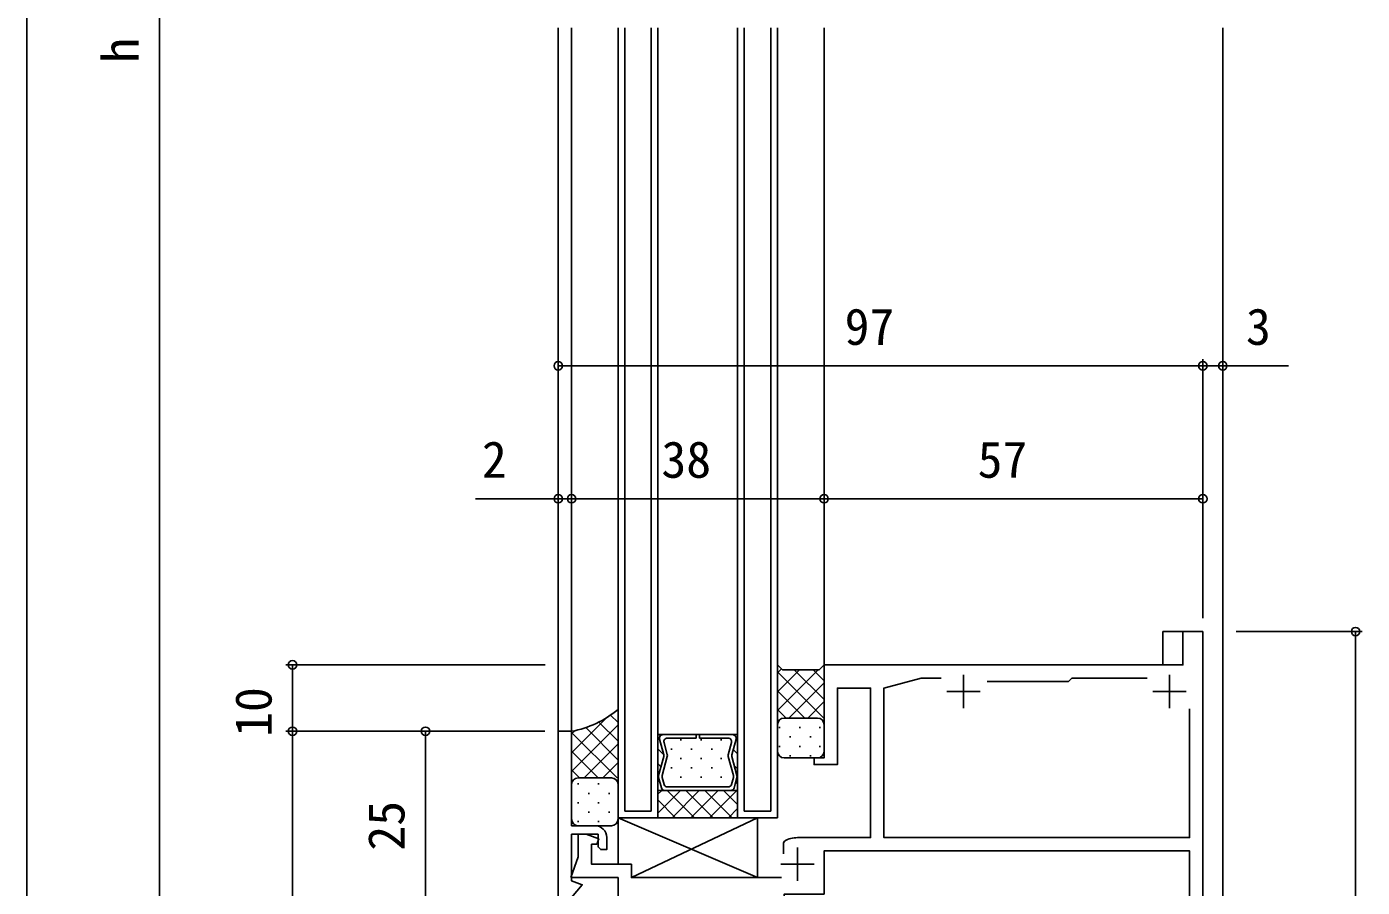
# Model space of a CAD drawing. Units: millimetres, scale not verified. Extents: x -960 to 961, y -419 to 416.
# Drawn here: x -594.4 to -393.4, y -24.6 to 104.9 of the extents above; entities that cross this region are included whole.
import ezdxf
from ezdxf.enums import TextEntityAlignment as Align

# ---------------------------------------------------------------- set-up
doc = ezdxf.new("R2010")
doc.units = ezdxf.units.MM
doc.header["$LTSCALE"] = 2
for name, color, linetype in [('0-2_YKK_11', 7, 'Continuous'), ('0-4_YKK_12', 2, 'Continuous'), ('0-5_YKK_13', 4, 'Continuous'), ('0-7_YKK_D', 6, 'Continuous')]:
    doc.layers.add(name, color=color, linetype=linetype)
doc.styles.add('ＭＳ ゴシック', font='')
doc.styles.get('ＭＳ ゴシック').set_extended_font_data('MS Gothic')

msp = doc.modelspace()

# ---------------------------------------------------------------- linework, layer by layer
at = {"layer": '0-2_YKK_11'}
for p, q in [((-453.4, 7.4), (-453.4, 2.4)), ((-422.4, 7.4), (-422.4, 2.4)), ((-455.9, 4.9), (-450.9, 4.9)), ((-424.9, 4.9), (-419.9, 4.9)), ((-478.4, -18.6), (-478.4, -23.6)), ((-480.9, -21.1), (-475.9, -21.1))]:
    msp.add_line(p, q, dxfattribs=at)
for points in [[(-478.4, -17.1), (-467.4, -17.1), (-467.4, 5.4), (-472.4, 5.4), (-472.4, -6.1), (-475.9, -6.1), (-475.9, -5.1), (-474.4, -5.1), (-474.4, 8.9), (-420.4, 8.9), (-420.4, 13.9), (-417.4, 13.9), (-417.4, -71.1)], [(-456.782, 6.9), (-459.802, 6.9), (-465.4, 5.4), (-465.4, -17.1), (-419.4, -17.1), (-419.4, 2.3)], [(-425.782, 6.9), (-437.1, 6.9), (-437.4, 6.6), (-437.6, 6.4), (-449.838, 6.4)], [(-514.4, -1.1), (-514.4, -26.1), (-512.4, -26.1), (-510.793, -24.185), (-512.4, -23.6), (-512.4, -16.6), (-508.4, -16.6), (-508.4, -18.5), (-508, -18.9), (-507.1, -18.9), (-507.1, -17.1)], [(-508.9, -15.3), (-512.4, -15.3), (-512.4, -1.1), (-514.4, -1.1)], [(-512.528, -23.1), (-511.4, -20), (-511.4, -16.6), (-510.2, -16.6), (-508.315, -17.286), (-508.612, -18.1), (-509.4, -18.1), (-509.4, -21.1), (-503.4, -21.1), (-503.4, -23.1), (-480.8, -23.1)], [(-480.5, -19.55), (-480.5, -17.867), (-480.346, -17.605)], [(-419.4, -64.5), (-419.4, -19.1), (-474.4, -19.1), (-474.4, -25.6), (-480.4, -25.6), (-480.4, -41.1), (-465.4, -41.1), (-465.4, -67.6), (-459.802, -69.1), (-456.782, -69.1)], [(-505.4, -26.1), (-505.4, -23.1), (-512.528, -23.1)]]:
    msp.add_lwpolyline(points, dxfattribs=at)
for centre, radius, start, end in [((-508.9, -17.1), 1.8, 0.00001, 89.99999), ((-478.4, -21.1), 4, 90, 119.10993)]:
    msp.add_arc(centre, radius, start, end, dxfattribs=at)
at = {"layer": '0-4_YKK_12'}
for p, q in [((-514.4, -1.4), (-514.4, 104.75)), ((-512.4, -1.4), (-512.4, 104.75)), ((-505.406, -14.1), (-505.406, 104.75)), ((-504.406, -13.1), (-504.406, 104.75)), ((-500.406, -13.1), (-500.406, 104.75)), ((-499.406, -14.1), (-499.406, 104.75)), ((-487.406, -14.1), (-487.406, 104.75)), ((-486.406, -13.1), (-486.406, 104.75)), ((-482.406, -13.1), (-482.406, 104.75)), ((-481.406, -14.1), (-481.406, 104.75)), ((-474.4, 8.6), (-474.4, 104.75)), ((-414.4, -161.95), (-414.4, 104.75)), ((-423.4, 8.9), (-423.4, 13.9)), ((-420.1, 13.9), (-423.4, 13.9)), ((-499.075, -1.805), (-499.28, -1.601)), ((-498.65, -1.601), (-498.667, -1.601)), ((-488.16, -1.601), (-488.144, -1.601)), ((-488.043, -1.612), (-488.054, -1.601)), ((-498.544, -4.581), (-499.405, -3.72)), ((-499.171, -2.261), (-498.54, -4.615)), ((-499.166, -2.261), (-498.535, -4.615)), ((-497.996, -4.615), (-498.486, -2.786)), ((-497.466, -3.773), (-497.266, -3.773)), ((-496.051, -2.358), (-495.851, -2.358)), ((-494.436, -3.773), (-494.236, -3.773)), ((-493.021, -2.358), (-492.821, -2.358)), ((-491.406, -3.773), (-491.206, -3.773)), ((-489.991, -2.358), (-489.791, -2.358)), ((-488.329, -2.787), (-488.819, -4.615)), ((-488.275, -4.615), (-487.645, -2.262)), ((-487.645, -2.262), (-488.275, -4.615)), ((-487.405, -4.495), (-488.066, -3.834)), ((-487.405, -2.25), (-487.638, -2.017)), ((-498.947, -6.423), (-499.405, -5.965)), ((-498.54, -4.886), (-499.311, -7.765)), ((-498.535, -4.886), (-499.306, -7.765)), ((-498.768, -7.765), (-497.996, -4.886)), ((-496.051, -5.188), (-495.851, -5.188)), ((-493.021, -5.188), (-492.821, -5.188)), ((-489.991, -5.188), (-489.791, -5.188)), ((-488.819, -4.886), (-488.048, -7.765)), ((-487.504, -7.765), (-488.275, -4.886)), ((-488.275, -4.886), (-487.504, -7.765)), ((-499.311, -8.036), (-498.889, -9.611)), ((-499.306, -8.036), (-498.884, -9.611)), ((-498.768, -7.765), (-498.768, -7.765)), ((-498.768, -7.765), (-498.768, -7.765)), ((-498.486, -9.086), (-498.768, -8.036)), ((-497.466, -6.603), (-497.266, -6.603)), ((-496.051, -8.018), (-495.851, -8.018)), ((-494.436, -6.603), (-494.236, -6.603)), ((-493.021, -8.018), (-492.821, -8.018)), ((-491.406, -6.603), (-491.206, -6.603)), ((-489.991, -8.018), (-489.791, -8.018)), ((-488.048, -8.036), (-488.329, -9.086)), ((-487.927, -9.611), (-487.504, -8.037)), ((-487.504, -8.037), (-487.927, -9.611)), ((-487.405, -6.74), (-487.916, -6.23)), ((-496.004, -10), (-499.406, -13.402)), ((-498.833, -10), (-499.406, -10.573)), ((-499.207, -8.409), (-499.405, -8.21)), ((-498.392, -10), (-498.363, -10)), ((-498.383, -10), (-488.434, -10.001)), ((-493.911, -14.1), (-498.011, -10)), ((-488.836, -9.476), (-497.98, -9.475)), ((-497.466, -9.433), (-497.266, -9.433)), ((-493.176, -10), (-497.276, -14.1)), ((-491.082, -14.1), (-495.182, -10)), ((-490.348, -10.001), (-494.447, -14.1)), ((-494.436, -9.433), (-494.236, -9.433)), ((-488.254, -14.1), (-492.354, -10)), ((-487.519, -10), (-491.619, -14.1)), ((-491.406, -9.433), (-491.206, -9.433)), ((-487.406, -12.12), (-489.525, -10.001)), ((-488.419, -10), (-488.448, -10)), ((-487.405, -8.985), (-487.684, -8.707)), ((-496.739, -14.1), (-499.406, -11.434)), ((-500.406, -13.1), (-504.406, -13.1)), ((-487.406, -12.715), (-488.791, -14.1)), ((-482.406, -13.1), (-486.406, -13.1)), ((-499.406, -14.1), (-505.406, -14.1)), ((-481.406, -14.1), (-487.406, -14.1))]:
    msp.add_line(p, q, dxfattribs=at)
for points in [[(-487.405, -1.601), (-499.405, -1.601), (-499.405, -10), (-487.405, -10)], [(-499.406, -14.1), (-499.405, -10), (-487.405, -10), (-487.406, -14.1)]]:
    msp.add_lwpolyline(points, close=True, dxfattribs=at)
for points in [[(-498.392, -10), (-499.405, -10), (-499.405, -1.601), (-498.667, -1.601)], [(-497.979, -2.125), (-493.67, -2.125), (-493.67, -1.6), (-498.663, -1.6)], [(-488.152, -1.601), (-493.145, -1.601), (-493.145, -2.126), (-488.836, -2.126)], [(-488.419, -10), (-487.405, -10), (-487.405, -1.601), (-488.144, -1.601)]]:
    msp.add_lwpolyline(points, dxfattribs=at)
for centre, start, end in [((-498.663, -2.125), 89.99823, 195.00008), ((-498.659, -2.126), 90.88583, 195.00011), ((-498.659, -2.126), 89.11056, 90.88583), ((-488.152, -2.126), 89.11056, 90.88583), ((-488.152, -2.126), 344.99632, 89.99817), ((-488.152, -2.126), 344.99628, 89.11056), ((-497.979, -2.65), 90.00019, 195.00008), ((-488.836, -2.651), 344.99632, 89.99621), ((-499.047, -4.75), 345.0001, 15.00052), ((-499.042, -4.75), 345.0001, 15.00011), ((-498.504, -4.75), 344.99947, 15.00072), ((-488.312, -4.751), 164.99568, 194.99693), ((-487.768, -4.751), 164.99588, 194.9963), ((-487.768, -4.751), 164.99628, 194.9963), ((-498.804, -7.9), 165.00015, 195.00047), ((-498.799, -7.9), 165.0001, 195.0001), ((-498.261, -7.9), 165.00035, 194.99984), ((-498.261, -7.9), 165.52874, 165.96196), ((-498.261, -7.9), 165.11667, 165.17121), ((-498.261, -7.9), 165.17121, 165.52874), ((-498.261, -7.9), 165.04236, 165.06678), ((-498.261, -7.9), 165.01772, 165.06685), ((-498.261, -7.9), 165.0338, 165.03604), ((-498.261, -7.9), 165.03233, 165.0338), ((-498.261, -7.9), 165.01473, 165.03233), ((-498.261, -7.9), 165.00783, 165.0147), ((-498.261, -7.9), 165.00615, 165.00783), ((-498.261, -7.9), 165.00438, 165.00666), ((-498.261, -7.9), 165.00394, 165.00438), ((-498.261, -7.9), 165.08055, 165.11667), ((-498.261, -7.9), 165.062, 165.08055), ((-488.555, -7.901), 344.99656, 14.99604), ((-488.012, -7.901), 344.99593, 14.99625), ((-488.012, -7.901), 344.9963, 14.9963), ((-498.382, -9.476), 194.98992, 269.971), ((-498.377, -9.475), 195.0001, 268.41663), ((-497.979, -8.951), 194.99334, 269.96185), ((-498.377, -9.475), 268.41663, 271.57977), ((-488.836, -8.951), 269.99823, 344.99617), ((-488.434, -9.476), 268.41663, 271.57977), ((-488.434, -9.476), 269.99823, 344.99617), ((-488.434, -9.476), 271.57977, 344.9963)]:
    msp.add_arc(centre, 0.525, start, end, dxfattribs=at)
at = {"layer": '0-5_YKK_13'}
for p, q in [((-481.4, 7.676), (-480.788, 8.288)), ((-481.4, 4.847), (-478.097, 8.15)), ((-481.4, 2.019), (-475.269, 8.15)), ((-474.4, 3.663), (-478.887, 8.15)), ((-474.4, 6.492), (-476.059, 8.15)), ((-474.4, 0.835), (-481.4, 7.835)), ((-479.69, 0.9), (-474.4, 6.19)), ((-477.294, 0.9), (-481.4, 5.006)), ((-505.4, 2.2), (-505.4, -9.1)), ((-480.122, 0.9), (-481.4, 2.178)), ((-476.862, 0.9), (-474.4, 3.362)), ((-512.4, -4.316), (-507.163, 0.921)), ((-505.4, -2.599), (-508.288, 0.288)), ((-505.4, 0.229), (-506.517, 1.346)), ((-480.4, 0.9), (-475.4, 0.9)), ((-480.4, 0.9), (-475.4, 0.9)), ((-479.586, 0.879), (-479.386, 0.879)), ((-476.556, 0.879), (-476.356, 0.879)), ((-474.534, 0.4), (-474.4, 0.534)), ((-512.4, -7.144), (-505.4, -0.144)), ((-512.4, -1.488), (-511.915, -1.003)), ((-512.4, -9.1), (-512.4, -1.1)), ((-505.556, -8.1), (-512.4, -1.256)), ((-505.4, -5.428), (-510.278, -0.549)), ((-481.4, -4.1), (-481.4, -0.1)), ((-481.201, -0.536), (-481.001, -0.536)), ((-479.586, -1.951), (-479.386, -1.951)), ((-478.171, -0.536), (-477.971, -0.536)), ((-476.556, -1.951), (-476.356, -1.951)), ((-475.141, -0.536), (-474.941, -0.536)), ((-474.4, -0.1), (-474.4, -4.1)), ((-510.527, -8.1), (-505.4, -2.973)), ((-481.201, -3.366), (-481.001, -3.366)), ((-478.171, -3.366), (-477.971, -3.366)), ((-475.141, -3.366), (-474.941, -3.366)), ((-508.385, -8.1), (-512.4, -4.085)), ((-507.699, -8.1), (-505.4, -5.801)), ((-475.4, -5.1), (-480.4, -5.1)), ((-479.586, -4.781), (-479.386, -4.781)), ((-476.556, -4.781), (-476.356, -4.781)), ((-511.213, -8.1), (-512.4, -6.913)), ((-512.4, -14.3), (-512.4, -9.1)), ((-511.501, -9.026), (-511.301, -9.026)), ((-506.4, -8.1), (-511.4, -8.1)), ((-511.4, -8.1), (-506.408, -8.1)), ((-508.471, -9.026), (-508.271, -9.026)), ((-505.441, -9.026), (-505.411, -9.026)), ((-505.408, -9.1), (-505.408, -14.3)), ((-511.501, -11.856), (-511.301, -11.856)), ((-509.886, -10.441), (-509.686, -10.441)), ((-508.471, -11.856), (-508.271, -11.856)), ((-506.856, -10.441), (-506.656, -10.441)), ((-505.441, -11.856), (-505.408, -11.856)), ((-509.886, -13.271), (-509.686, -13.271)), ((-506.856, -13.271), (-506.656, -13.271)), ((-511.501, -14.686), (-511.301, -14.686)), ((-506.408, -15.3), (-511.4, -15.3)), ((-508.471, -14.686), (-508.271, -14.686)), ((-505.4, -14.1), (-484.4, -23.1)), ((-503.4, -23.1), (-484.4, -14.1))]:
    msp.add_line(p, q, dxfattribs=at)
msp.add_lwpolyline([(-474.4, -0.1), (-474.4, 8.9), (-475.15, 8.15), (-480.65, 8.15), (-481.4, 8.9), (-481.4, -0.1)], dxfattribs=at)
msp.add_lwpolyline([(-484.4, -14.1), (-505.4, -14.1), (-505.4, -21.1), (-503.4, -21.1), (-503.4, -23.1), (-484.4, -23.1)], close=True, dxfattribs=at)
for centre, radius, start, end in [((-515.122, 13.748), 15.095, 280.38793, 310.09313), ((-480.4, -0.1), 1, 90, 180), ((-480.4, -0.1), 1, 90, 180), ((-475.4, -0.1), 1, 0, 90), ((-475.4, -0.1), 1, 0, 90), ((-480.4, -4.1), 1, 180, 270), ((-475.4, -4.1), 1, 270, 0), ((-511.4, -9.1), 1, 90, 180), ((-511.4, -9.1), 1, 90, 180), ((-506.408, -9.1), 1, 0, 90), ((-506.4, -9.1), 1, 0, 90), ((-511.4, -14.3), 1, 180, 270), ((-506.408, -14.3), 1, 270, 0)]:
    msp.add_arc(centre, radius, start, end, dxfattribs=at)
at = {"layer": '0-7_YKK_D'}
for p, q in [((-594.4, 231.6), (-594.4, -293.8)), ((-574.4, 231.6), (-574.4, -24.1)), ((-514.4, 34.401), (-514.4, 54.9)), ((-417.4, 34.401), (-417.4, 54.9)), ((-417.4, 15.9), (-417.4, 54.9)), ((-414.4, 34.9), (-414.4, 54.9)), ((-514.4, 53.9), (-417.4, 53.9)), ((-514.4, 24.9), (-514.4, 34.9)), ((-512.4, 24.9), (-512.4, 34.9)), ((-512.4, 24.9), (-512.4, 34.9)), ((-474.4, 24.9), (-474.4, 34.9)), ((-474.4, 24.9), (-474.4, 34.9)), ((-417.4, 15.9), (-417.4, 34.9)), ((-514.4, 33.9), (-526.847, 33.9)), ((-512.4, 33.9), (-514.4, 33.9)), ((-512.4, 33.9), (-509.85, 33.9)), ((-512.4, 33.9), (-474.4, 33.9)), ((-474.4, 33.9), (-417.4, 33.9)), ((-412.4, 13.9), (-393.4, 13.9)), ((-394.4, 13.9), (-394.4, -71.1)), ((-516.399, 8.9), (-555.392, 8.9)), ((-554.392, 8.9), (-554.392, -1.1)), ((-516.4, -1.1), (-555.392, -1.1)), ((-516.4, -1.1), (-555.392, -1.1)), ((-554.392, -61.1), (-554.392, -1.1)), ((-516.4, -1.1), (-535.392, -1.1)), ((-534.392, -1.1), (-534.392, -26.1)), ((-574.4, -31.1), (-574.4, -18.976))]:
    msp.add_line(p, q, dxfattribs=at)
msp.add_lwpolyline([(-417.4, 53.9), (-414.4, 53.9), (-404.503, 53.9)], dxfattribs=at)
for centre in [(-514.4, 53.9), (-417.4, 53.9), (-417.4, 53.9), (-414.4, 53.9), (-514.4, 33.9), (-512.4, 33.9), (-512.4, 33.9), (-474.4, 33.9), (-474.4, 33.9), (-417.4, 33.9), (-394.4, 13.9), (-554.392, 8.9), (-554.392, -1.1), (-554.392, -1.1), (-534.392, -1.1)]:
    msp.add_circle(centre, 0.637, dxfattribs=at)

# ---------------------------------------------------------------- texts
at = {"layer": '0-7_YKK_D', "style": 'ＭＳ ゴシック'}
for s, p in [('h', (-575.9, 99.478)), ('10', (-555.892, -1.938)), ('25', (-535.892, -19.055))]:
    msp.add_text(s, height=5.499, rotation=90, dxfattribs=at).set_placement(p, align=Align.BOTTOM_LEFT)
for s, p in [('97', (-471.312, 55.4)), ('3', (-410.904, 55.4)), ('2', (-525.901, 35.4)), ('38', (-498.876, 35.4)), ('57', (-451.291, 35.4))]:
    msp.add_text(s, height=5.499, dxfattribs=at).set_placement(p, align=Align.BOTTOM_LEFT)

doc.saveas('drawing.dxf')
